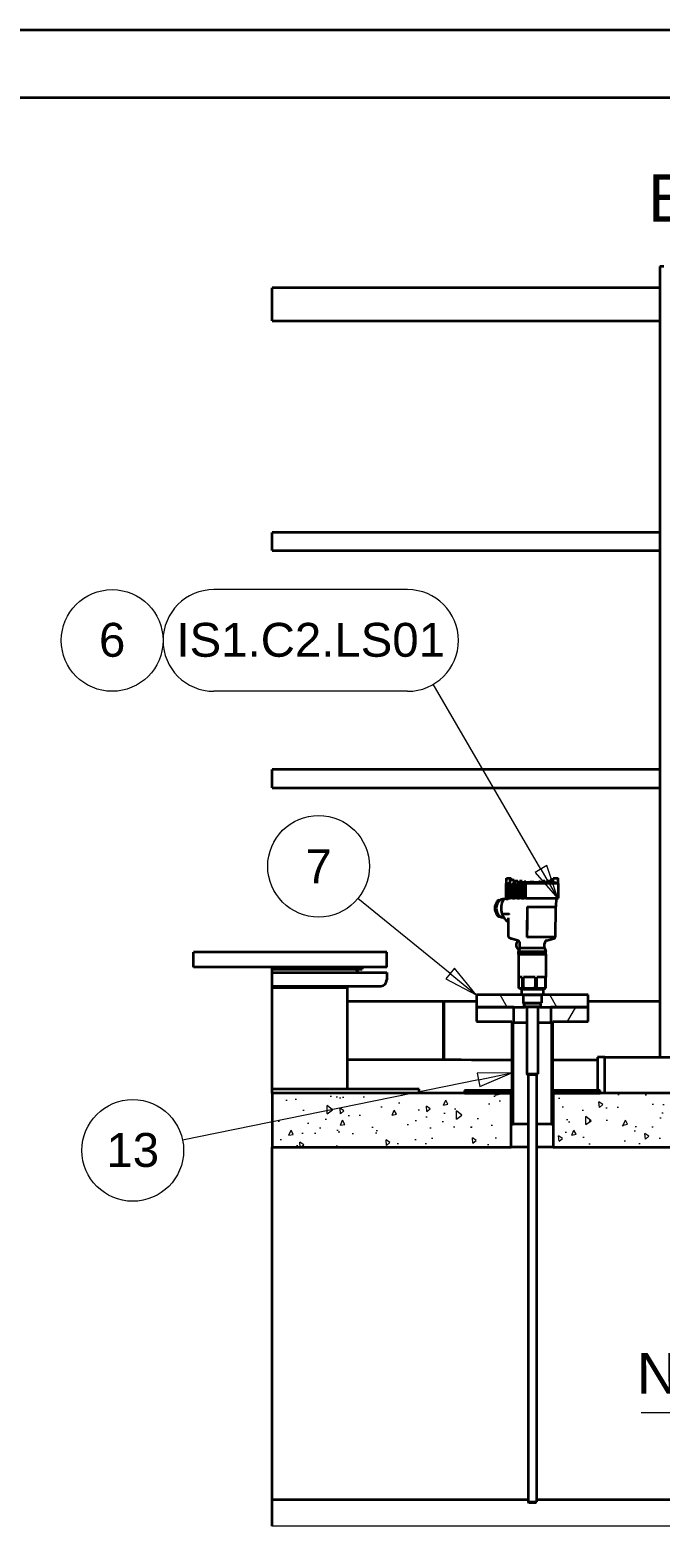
# Model space of a CAD drawing. Header units: millimetres. Extents: x 0 to 42050, y 0 to 29700.
# Drawn here: x 35967 to 38290, y 24180 to 29700 of the extents above; entities that cross this region are included whole.
import ezdxf

# ---------------------------------------------------------------- set-up
doc = ezdxf.new("R2010")
doc.units = ezdxf.units.MM
doc.header["$LTSCALE"] = 50
doc.layers.get('0').update_dxf_attribs({"lineweight": 18})
for name, color, linetype, lineweight in [('Border', 7, 'Continuous', 35), ('Hatch', 7, 'Continuous', 18), ('Symbol', 7, 'Continuous', 18), ('Visible', 7, 'Continuous', 35), ('Visible Narrow', 7, 'Continuous', 18)]:
    doc.layers.add(name, color=color, linetype=linetype, lineweight=lineweight)
doc.styles.add('Label Text', font='arial.ttf')
doc.styles.add('Note Text', font='arial.ttf')
doc.styles.add('Title', font='arial.ttf')
doc.dimstyles.new('Default - Method 2a$7', dxfattribs={"dimscale": 50, "dimtxt": 3, "dimasz": 2.5, "dimexe": 3, "dimexo": 0.5, "dimgap": 0.7, "dimtad": 0, "dimtoh": 1, "dimdec": 1, "dimrnd": 1e-08, "dimtxsty": 'Title', "dimcen": 0.09, "dimdle": 10, "dimclrd": 256, "dimclre": 256, "dimclrt": 7, "dimazin": 2, "dimtfac": 0.833333, "dimtdec": 1, "dimtmove": 0, "dimatfit": 3, "dimfxl": 1, "dimtolj": 1, "dimlwd": -1, "dimlwe": -1, "dimarcsym": 0})
pattern_1 = [(95, (0, 0), (148.45785, 124.57093), [20.1873, -222.0602]), (40, (0, 0), (-169.5711, 116.7547), [16.1498, -177.6481]), (145.45144, (12.37, 10.38), (-21.11326, 241.3256), [17.15655, -188.7221]), (91.1842, (-38.07, 38.07), (234.6283, 171.6226), [30.281, -333.0903]), (141.63564, (-18.5, 52.37), (-7.5097, 363.2936), [25.7348, -283.0833]), (36.18416, (-38.07, 38.07), (-7.5097, 363.2936), [24.2247, -266.4722]), (66, (-9.52, 47.58), (190.23735, 36.9784), [20.1873, -222.0602]), (11, (-9.52, 47.58), (-91.7064, 184.3257), [16.1498, -177.6481]), (116.45144, (6.34, 50.66), (98.5309, 221.30406), [17.15655, -188.7221]), (82.5, (0, 0), (-61.04452, 65.67324), [0, -175.49482, 0, -180.33977, 0, -178.32105]), (52.5, (0, 0), (-24.99804, 125.13681), [0, -102.82059, 0, -171.45737, 0, -67.96387]), (12.5, (-42.44, -42.44), (105.89395, 97.30832), [0, -67.29096, 0, -209.9478, 0, -278.58458]), (2.5, (-61.48, -61.48), (91.94367, 130.04915), [0, -87.47825, 0, -139.42687, 0, -197.83542])]
pattern_2 = [(59.99998, (0, 0), (-137.4815, 79.37505), [])]
pattern_3 = [(120.00018, (0, 0), (-137.4813, -79.3754), [])]

# ---------------------------------------------------------------- blocks, each defined once
blk = doc.blocks.new('Borders Bigadan Border')
at = {"layer": 'Border'}
for p, q in [((0, 594), (841, 594)), ((836, 589), (20, 589))]:
    blk.add_line(p, q, dxfattribs=at)
blk = doc.blocks.new('Balloon9')
at = {"layer": 'Symbol'}
for p, q in [((754.88, 517.04), (752.33, 517.03)), ((752.33, 517.03), (752.53, 516.05)), ((752.43, 516.54), (754.88, 517.04)), ((752.53, 516.05), (754.88, 517.04)), ((752.43, 516.54), (730.59, 512.07))]:
    blk.add_line(p, q, dxfattribs=at)
at = {"layer": 'Symbol', "flags": 128}
blk.add_lwpolyline([(752.53, 516.05), (754.88, 517.04), (752.33, 517.03), (752.53, 516.05)], dxfattribs=at)
at = {"layer": 'Symbol'}
blk.add_circle((726.93, 511.32), 3.75, dxfattribs=at)
blk.add_solid([(752.53, 516.05), (754.88, 517.04), (752.33, 517.03), (752.53, 516.05)], dxfattribs=at)
at = {"layer": 'Symbol', "insert": (726.93, 511.34), "char_height": 2.5, "attachment_point": 5, "style": 'Note Text'}
blk.add_mtext('13', dxfattribs=at)
blk = doc.blocks.new('Balloon10')
at = {"layer": 'Symbol'}
for p, q in [((750.32, 524.38), (743.53, 529.92)), ((750.64, 524.77), (750.01, 523.99)), ((752.26, 522.8), (750.64, 524.77)), ((750.01, 523.99), (752.26, 522.8)), ((750.32, 524.38), (752.26, 522.8))]:
    blk.add_line(p, q, dxfattribs=at)
at = {"layer": 'Symbol', "flags": 128}
blk.add_lwpolyline([(750.01, 523.99), (752.26, 522.8), (750.64, 524.77), (750.01, 523.99)], dxfattribs=at)
at = {"layer": 'Symbol'}
blk.add_circle((740.63, 532.29), 3.75, dxfattribs=at)
blk.add_solid([(750.01, 523.99), (752.26, 522.8), (750.64, 524.77), (750.01, 523.99)], dxfattribs=at)
at = {"layer": 'Symbol', "insert": (740.63, 532.29), "char_height": 2.5, "attachment_point": 5, "style": 'Note Text'}
blk.add_mtext('7', dxfattribs=at)
blk = doc.blocks.new('Balloon37')
at = {"layer": 'Symbol'}
for p, q in [((747.19, 552.7), (732.91, 552.7)), ((757.02, 532.08), (749.08, 545.72)), ((747.19, 545.2), (732.91, 545.2)), ((757.46, 532.34), (756.59, 531.83)), ((758.28, 529.92), (757.46, 532.34)), ((756.59, 531.83), (758.28, 529.92)), ((757.02, 532.08), (758.28, 529.92))]:
    blk.add_line(p, q, dxfattribs=at)
at = {"layer": 'Symbol', "flags": 128}
blk.add_lwpolyline([(756.59, 531.83), (758.28, 529.92), (757.46, 532.34), (756.59, 531.83)], dxfattribs=at)
at = {"layer": 'Symbol'}
blk.add_circle((725.41, 548.95), 3.75, dxfattribs=at)
for centre, start, end in [((732.91, 548.95), 90, 270), ((747.19, 548.95), 270, 90)]:
    blk.add_arc(centre, 3.75, start, end, dxfattribs=at)
blk.add_solid([(756.59, 531.83), (758.28, 529.92), (757.46, 532.34), (756.59, 531.83)], dxfattribs=at)
at = {"layer": 'Symbol', "char_height": 2.5, "attachment_point": 5, "style": 'Note Text'}
for s, insert in [('6', (725.41, 548.98)), ('IS1.C2.LS01', (740.05, 548.98))]:
    blk.add_mtext(s, dxfattribs=dict(at, insert=insert))

msp = doc.modelspace()

# ---------------------------------------------------------------- hatches: boundary and pattern name
at = {"layer": 'Hatch'}
h = msp.add_hatch(dxfattribs=at)
h.set_pattern_fill('ANSI31', color=256, scale=1270, angle=75.00018, style=0)
h.set_pattern_definition(pattern_3)
h.paths.add_polyline_path([(37789.17, 26107.6), (37788.07, 26107.6), (37785.57, 26110.1), (37785.57, 26140.1), (37613.07, 26140.1), (37613.07, 26095.1), (37751.45, 26095.1), (37789.17, 26095.1)])
h = msp.add_hatch(dxfattribs=at)
h.set_pattern_fill('ANSI31', color=256, scale=1270, angle=75.00018, style=0)
h.set_pattern_definition(pattern_3)
h.paths.add_polyline_path([(37850.57, 26107.6), (37849.47, 26107.6), (37849.47, 26095.1), (37887.2, 26095.1), (38025.57, 26095.1), (38025.57, 26140.1), (37853.07, 26140.1), (37853.07, 26110.1)])
h = msp.add_hatch(dxfattribs=at)
h.set_pattern_fill('ANSI31', color=256, scale=1270, angle=14.99998, style=0)
h.set_pattern_definition(pattern_2)
h.paths.add_polyline_path([(37743.95, 25662.6), (37748.95, 25662.6), (37748.95, 26037.6), (37751.45, 26037.6), (37751.45, 26095.1), (37613.07, 26095.1), (37613.07, 26041.35), (37743.95, 26041.35)])
h = msp.add_hatch(dxfattribs=at)
h.set_pattern_fill('ANSI31', color=256, scale=1270, angle=14.99998, style=0)
h.set_pattern_definition(pattern_2)
h.paths.add_polyline_path([(37889.7, 25662.6), (37894.7, 25662.6), (37894.7, 26041.35), (38025.57, 26041.35), (38025.57, 26095.1), (37887.2, 26095.1), (37887.2, 26037.6), (37889.7, 26037.6)])
h = msp.add_hatch(dxfattribs=at)
h.set_pattern_fill('ANSI31', color=256, scale=1270, angle=14.99998, style=0)
h.set_pattern_definition(pattern_2)
h.paths.add_polyline_path([(37743.07, 25777.6), (37743.07, 25787.6), (37569.32, 25787.6), (37569.32, 25777.6), (37660.4, 25777.6), (37741.82, 25777.6)])
h = msp.add_hatch(dxfattribs=at)
h.set_pattern_fill('ANSI31', color=256, scale=1270, angle=14.99998, style=0)
h.set_pattern_definition(pattern_2)
h.paths.add_polyline_path([(37895.57, 25787.6), (37895.57, 25777.6), (37896.82, 25777.6), (37960.74, 25777.6), (38069.32, 25777.6), (38069.32, 25787.6)])
h = msp.add_hatch(dxfattribs=at)
h.set_pattern_fill('AR-CONC', color=256, scale=26.916384, angle=45, style=0)
h.set_pattern_definition(pattern_1)
h.paths.add_polyline_path([(36860.2, 25777.6), (36860.2, 25577.6), (37741.82, 25577.6), (37741.82, 25777.6), (37569.32, 25777.6)])
h = msp.add_hatch(dxfattribs=at)
h.set_pattern_fill('AR-CONC', color=256, scale=26.916384, angle=45, style=0)
h.set_pattern_definition(pattern_1)
h.paths.add_polyline_path([(40094.32, 25577.6), (40094.32, 25777.6), (39844.32, 25777.6), (38069.32, 25777.6), (37896.82, 25777.6), (37896.82, 25577.6)])

# ---------------------------------------------------------------- linework, layer by layer
at = {"layer": 'Visible', "color": 9, "true_color": 0xc0c0c0}
for p, q in [((38289.63, 28827.6), (38289.63, 25910.1)), ((38304.16, 28827.6), (38289.63, 28827.6)), ((36860.2, 28627.22), (36860.2, 28747.97)), ((38289.63, 28747.97), (36860.2, 28747.97)), ((36860.2, 28627.22), (38289.63, 28627.22)), ((36860.2, 27778.97), (36860.2, 27846.22)), ((38289.63, 27846.22), (36860.2, 27846.22)), ((36860.2, 27778.97), (38289.63, 27778.97)), ((36860.2, 26903.97), (36860.2, 26971.22)), ((38289.63, 26971.22), (36860.2, 26971.22)), ((36860.2, 26903.97), (38289.63, 26903.97)), ((37491.9, 26115.1), (37137.13, 26115.1)), ((37491.9, 26115.1), (37494.13, 26115.1)), ((37491.9, 25901.06), (37491.9, 26115.1)), ((37613.07, 26115.1), (37494.13, 26115.1)), ((37494.13, 25901.05), (37494.13, 26115.1)), ((38289.63, 26115.1), (38025.57, 26115.1)), ((36860.2, 25777.6), (36860.2, 25577.6)), ((37741.82, 25777.6), (36860.2, 25777.6)), ((37741.82, 25577.6), (37741.82, 25777.6)), ((40094.32, 25777.6), (37896.82, 25777.6)), ((37896.82, 25777.6), (37896.82, 25577.6)), ((36860.2, 24277.6), (36860.2, 25577.6)), ((36860.2, 25577.6), (37741.82, 25577.6)), ((37804.32, 25577.6), (37741.82, 25577.6)), ((37896.82, 25577.6), (37834.32, 25577.6)), ((37896.82, 25577.6), (40094.32, 25577.6)), ((37804.32, 24277.6), (36860.2, 24277.6)), ((36860.2, 24180.17), (36860.2, 24277.6)), ((41484.58, 24277.6), (37834.32, 24277.6))]:
    msp.add_line(p, q, dxfattribs=at)
at = {"layer": 'Visible'}
for p, q in [((37724.37, 26551.11), (37723.11, 26551.11)), ((37723.11, 26496.2), (37723.11, 26551.11)), ((37724.37, 26570.83), (37740.77, 26570.83)), ((37724.37, 26496.2), (37724.37, 26570.83)), ((37730.44, 26496.2), (37730.44, 26551.11)), ((37738.02, 26551.11), (37730.44, 26551.11)), ((37738.02, 26564.08), (37743.06, 26564.08)), ((37738.02, 26496.2), (37738.02, 26564.08)), ((37740.77, 26570.83), (37741.67, 26570.83)), ((37741.67, 26564.08), (37741.67, 26570.83)), ((37743.06, 26564.08), (37753.12, 26564.08)), ((37746.14, 26496.2), (37746.14, 26551.11)), ((37755.47, 26551.11), (37746.14, 26551.11)), ((37753.12, 26552.9), (37753.12, 26564.08)), ((37753.12, 26554.79), (37755.47, 26554.79)), ((37755.47, 26560.33), (37763.31, 26560.33)), ((37755.47, 26496.2), (37755.47, 26560.33)), ((37763.31, 26560.33), (37766.6, 26560.33)), ((37763.5, 26496.2), (37763.5, 26551.11)), ((37772.72, 26551.11), (37763.5, 26551.11)), ((37766.6, 26552.15), (37766.6, 26560.33)), ((37766.6, 26554.79), (37772.72, 26554.79)), ((37781.8, 26559.05), (37772.72, 26559.05)), ((37772.72, 26496.2), (37772.72, 26559.05)), ((37780.12, 26496.2), (37780.12, 26551.11)), ((37788.92, 26551.11), (37780.12, 26551.11)), ((37781.8, 26551.86), (37781.8, 26559.05)), ((37781.8, 26554.79), (37788.92, 26554.79)), ((37795.45, 26556.55), (37788.92, 26556.55)), ((37788.92, 26496.2), (37788.92, 26556.55)), ((37795.06, 26496.2), (37795.06, 26551.11)), ((37915.47, 26551.11), (37795.06, 26551.11)), ((37795.45, 26551.42), (37795.45, 26556.55)), ((37795.45, 26554.79), (37894.29, 26554.79)), ((37849.66, 26556.55), (37843.12, 26556.55)), ((37843.12, 26555.02), (37843.12, 26556.55)), ((37849.66, 26554.9), (37849.66, 26556.55)), ((37865.85, 26559.05), (37856.78, 26559.05)), ((37856.78, 26554.79), (37856.78, 26559.05)), ((37865.85, 26554.79), (37865.85, 26559.05)), ((37871.97, 26560.33), (37879.81, 26560.33)), ((37871.97, 26554.79), (37871.97, 26560.33)), ((37879.81, 26560.33), (37883.11, 26560.33)), ((37883.11, 26554.79), (37883.11, 26560.33)), ((37885.45, 26564.08), (37890.49, 26564.08)), ((37885.45, 26554.79), (37885.45, 26564.08)), ((37890.49, 26564.08), (37896.91, 26564.08)), ((37896.91, 26570.83), (37913.31, 26570.83)), ((37896.91, 26554.38), (37896.91, 26570.83)), ((37913.31, 26570.83), (37914.21, 26570.83)), ((37914.21, 26551.35), (37914.21, 26570.83)), ((37915.47, 26496.2), (37915.47, 26551.11)), ((37723.11, 26496.2), (37724.37, 26496.2)), ((37730.44, 26496.2), (37724.37, 26496.2)), ((37730.44, 26496.2), (37738.02, 26496.2)), ((37730.58, 26492.61), (37730.55, 26496.2)), ((37739.55, 26496.2), (37738.02, 26496.2)), ((37740.23, 26496.2), (37739.55, 26496.2)), ((37743.06, 26496.2), (37740.23, 26496.2)), ((37746.14, 26496.2), (37743.06, 26496.2)), ((37746.14, 26496.2), (37755.47, 26496.2)), ((37757.53, 26496.2), (37755.47, 26496.2)), ((37758.11, 26496.2), (37757.53, 26496.2)), ((37763.31, 26496.2), (37758.11, 26496.2)), ((37763.31, 26496.2), (37763.5, 26496.2)), ((37763.5, 26496.2), (37772.72, 26496.2)), ((37775.01, 26496.2), (37772.72, 26496.2)), ((37775.47, 26496.2), (37775.01, 26496.2)), ((37780.12, 26496.2), (37775.47, 26496.2)), ((37780.12, 26496.2), (37788.92, 26496.2)), ((37791.08, 26496.2), (37788.92, 26496.2)), ((37791.43, 26496.2), (37791.08, 26496.2)), ((37795.06, 26496.2), (37791.43, 26496.2)), ((37795.06, 26496.2), (37915.47, 26496.2)), ((37907.75, 26464.71), (37908.02, 26496.2)), ((37681.36, 26465.78), (37686.97, 26465.78)), ((37681.36, 26453.11), (37686.97, 26453.11)), ((37688.37, 26483.11), (37693.34, 26483.11)), ((37696.06, 26489.45), (37699.37, 26489.45)), ((37716.96, 26493.2), (37710.21, 26493.2)), ((37722.2, 26494.59), (37730.57, 26494.7)), ((37800.15, 26464.71), (37907.75, 26464.71)), ((37905.52, 26353.1), (37906.5, 26464.71)), ((37688.37, 26435.78), (37693.34, 26435.78)), ((37696.06, 26429.45), (37699.37, 26429.45)), ((37733.22, 26437.5), (37707.97, 26437.7)), ((37714.17, 26425.7), (37710.21, 26425.7)), ((37765.32, 26340.71), (37744.5, 26346.29)), ((37766.25, 26339.6), (37766.25, 26340.42)), ((37768.01, 26339.6), (37766.25, 26339.6)), ((37773.66, 26313.16), (37773.66, 26329.84)), ((37905.52, 26353.1), (37799.71, 26353.1)), ((37864.91, 26313.16), (37864.91, 26329.84)), ((37873.25, 26340.71), (37898.48, 26347.47)), ((37283, 26297.6), (36570.5, 26297.6)), ((36570.5, 26242.6), (36570.5, 26297.6)), ((37283, 26242.6), (37283, 26297.6)), ((37773.66, 26313.16), (37768.97, 26300.28)), ((37768.97, 26300.28), (37869.6, 26300.28)), ((37768.97, 26289.95), (37768.97, 26300.28)), ((37768.97, 26289.95), (37855.18, 26289.95)), ((37769.06, 26289.95), (37769.06, 26204.95)), ((37770.2, 26303.63), (37770.2, 26307.23)), ((37771.5, 26307.23), (37770.2, 26307.23)), ((37773.66, 26313.16), (37864.91, 26313.16)), ((37855.18, 26289.95), (37869.6, 26289.95)), ((37864.91, 26313.16), (37869.6, 26300.28)), ((37869.59, 26289.95), (37869.59, 26204.95)), ((37869.6, 26289.95), (37869.6, 26300.28)), ((37283, 26242.6), (36570.5, 26242.6)), ((36860.2, 26235.1), (36860.2, 26242.6)), ((36860.2, 26235.1), (37191.75, 26235.1)), ((36860.2, 26222.6), (36860.2, 26235.1)), ((36860.2, 26195.1), (36860.2, 26222.6)), ((36860.2, 26222.6), (37283, 26222.6)), ((37191.75, 26242.6), (37191.75, 26235.1)), ((37283, 26222.6), (37283, 26195.1)), ((36860.2, 26172.6), (36860.2, 26195.1)), ((36860.2, 26167.6), (36860.2, 26172.6)), ((36860.2, 26172.6), (37260.5, 26172.6)), ((36860.2, 25792.6), (36860.2, 26167.6)), ((37137.13, 26167.6), (36860.2, 26167.6)), ((36860.2, 26167.6), (37137.13, 26167.6)), ((37137.13, 26172.6), (37137.13, 26167.6)), ((37137.13, 26167.6), (37137.13, 25792.6)), ((37781.84, 26204.95), (37769.06, 26204.95)), ((37769.94, 26164.95), (37769.94, 26204.95)), ((37781.84, 26204.95), (37781.84, 26164.95)), ((37781.84, 26164.95), (37786.42, 26164.95)), ((37786.42, 26164.95), (37786.42, 26204.95)), ((37829.69, 26204.95), (37786.42, 26204.95)), ((37829.69, 26204.95), (37829.69, 26164.95)), ((37829.69, 26164.95), (37835.73, 26164.95)), ((37867.12, 26204.95), (37835.73, 26204.95)), ((37835.73, 26164.95), (37835.73, 26204.95)), ((37867.12, 26204.95), (37867.12, 26164.95)), ((37867.12, 26164.95), (37868.68, 26164.95)), ((37868.68, 26164.95), (37868.68, 26204.95)), ((37869.59, 26204.95), (37868.68, 26204.95)), ((37785.57, 26140.1), (37613.07, 26140.1)), ((37613.07, 26140.1), (37613.07, 26095.1)), ((37779.32, 26161.52), (37772.55, 26163.78)), ((37779.32, 26161.52), (37859.32, 26161.52)), ((37779.32, 26161.52), (37779.32, 26141.52)), ((37779.32, 26141.52), (37859.32, 26141.52)), ((37785.57, 26140.1), (37779.32, 26141.52)), ((37785.57, 26140.1), (37853.07, 26140.1)), ((37785.57, 26140.1), (37785.57, 26110.1)), ((37785.57, 26110.1), (37853.07, 26110.1)), ((37788.07, 26107.6), (37785.57, 26110.1)), ((37850.57, 26107.6), (37853.07, 26110.1)), ((37853.07, 26140.1), (37859.32, 26141.52)), ((37853.07, 26140.1), (37853.07, 26110.1)), ((38025.57, 26140.1), (37853.07, 26140.1)), ((37859.32, 26161.52), (37866.05, 26163.76)), ((37859.32, 26161.52), (37859.32, 26141.52)), ((38025.57, 26095.1), (38025.57, 26140.1)), ((37751.45, 26095.1), (37613.07, 26095.1)), ((37613.07, 26095.1), (37613.07, 26041.35)), ((37613.07, 26095.1), (37789.17, 26095.1)), ((37751.45, 26037.6), (37751.45, 26095.1)), ((37850.57, 26107.6), (37788.07, 26107.6)), ((37789.17, 26095.1), (37789.17, 26107.6)), ((37789.17, 26095.1), (37791.82, 26095.1)), ((37789.32, 26107.6), (37789.32, 26097.6)), ((37789.32, 26097.6), (37849.32, 26097.6)), ((37791.82, 26095.1), (37789.32, 26097.6)), ((37846.82, 26095.1), (37791.82, 26095.1)), ((37799.32, 26095.1), (37799.32, 25848.22)), ((37839.32, 26095.1), (37839.32, 25848.22)), ((37846.82, 26095.1), (37849.32, 26097.6)), ((37846.82, 26095.1), (37849.47, 26095.1)), ((37849.32, 26107.6), (37849.32, 26097.6)), ((37849.47, 26107.6), (37849.47, 26095.1)), ((37849.47, 26095.1), (38025.57, 26095.1)), ((37887.2, 26095.1), (37887.2, 26037.6)), ((38025.57, 26095.1), (37887.2, 26095.1)), ((38025.57, 26041.35), (38025.57, 26095.1)), ((37613.07, 26041.35), (37743.95, 26041.35)), ((37743.95, 26041.35), (37743.95, 25662.6)), ((37748.95, 25662.6), (37748.95, 26037.6)), ((37748.95, 26037.6), (37751.45, 26037.6)), ((37751.45, 26037.6), (37799.32, 26037.6)), ((37839.32, 26037.6), (37887.2, 26037.6)), ((37887.2, 26037.6), (37889.7, 26037.6)), ((37889.7, 26037.6), (37889.7, 25662.6)), ((37894.7, 25662.6), (37894.7, 26041.35)), ((37894.7, 26041.35), (38025.57, 26041.35)), ((38060.23, 25910.1), (38060.23, 25787.6)), ((38086.38, 25910.1), (38060.23, 25910.1)), ((38086.38, 25910.1), (40108.95, 25910.1)), ((38086.38, 25777.6), (38086.38, 25910.1)), ((37799.32, 25848.22), (37839.32, 25848.22)), ((37802.45, 25845.1), (37799.32, 25848.22)), ((37836.2, 25845.1), (37802.45, 25845.1)), ((37804.32, 25845.1), (37804.32, 24269.02)), ((37834.32, 25845.1), (37834.32, 24269.02)), ((37836.2, 25845.1), (37839.32, 25848.22)), ((36860.2, 25777.6), (36860.2, 25792.6)), ((37401.75, 25792.6), (36860.2, 25792.6)), ((37401.75, 25777.6), (37401.75, 25792.6)), ((37743.07, 25787.6), (37569.32, 25787.6)), ((37569.32, 25787.6), (37569.32, 25777.6)), ((37743.07, 25777.6), (37743.07, 25787.6)), ((37743.07, 25787.6), (37743.95, 25787.6)), ((37894.7, 25787.6), (37895.57, 25787.6)), ((37895.57, 25787.6), (37895.57, 25777.6)), ((38069.32, 25787.6), (37895.57, 25787.6)), ((38069.32, 25777.6), (38069.32, 25787.6)), ((37569.32, 25777.6), (37743.07, 25777.6)), ((37743.95, 25777.6), (37743.07, 25777.6)), ((37895.57, 25777.6), (37894.7, 25777.6)), ((37895.57, 25777.6), (38069.32, 25777.6)), ((37743.95, 25662.6), (37748.95, 25662.6)), ((37804.32, 25662.6), (37748.95, 25662.6)), ((37889.7, 25662.6), (37834.32, 25662.6)), ((37889.7, 25662.6), (37894.7, 25662.6)), ((37804.32, 24269.02), (37834.32, 24269.02)), ((37806.82, 24266.52), (37804.32, 24269.02)), ((37831.82, 24266.52), (37806.82, 24266.52)), ((37831.82, 24266.52), (37834.32, 24269.02))]:
    msp.add_line(p, q, dxfattribs=at)
for centre, radius, start, end in [((37819.29, 26060.44), 500, 100.94349, 101.09054), ((37819.29, 25055.21), 1500, 91.16009, 91.35279), ((37819.29, 25055.21), 1500, 88.64721, 90.9105), ((37819.29, 26060.44), 500, 78.90946, 81.37307), ((37762.41, 26329.84), 11.25, 0, 75), ((37876.16, 26329.84), 11.25, 105, 180), ((37895.57, 26358.34), 11.25, 285, 332.23396), ((37159.25, 26215.1), 20, 22.02431, 90), ((37260.5, 26195.1), 22.5, 270, 0)]:
    msp.add_arc(centre, radius, start, end, dxfattribs=at)
for centre, major_axis, ratio, start_param, end_param in [((37703.07, 26459.45), (0, 31.63), 0.7008346, 1.369159, 1.7724337), ((37710.21, 26459.45), (0, 33.75), 0.7008346, 0, 3.1415927), ((37703.07, 26459.45), (0, 31.63), 0.7008346, 0.3219614, 0.7252361), ((37703.07, 26459.45), (0, -31.63), 0.7008346, 5.5579492, 5.9612239), ((37772.39, 26324.45), (0, -17.5), 0.7008346, 3.6651914, 6.103651), ((37801.91, 26358.34), (0.1, 11.25), 0.2162577, 1.5814866, 2.0573643), ((23037.45, 25925.66), (19570.54, -30.46), 0.0001599, 5.516846, 5.5626626), ((23037.45, 25925.66), (19570.54, -30.46), 0.0001599, 5.5744166, 5.5875114)]:
    msp.add_ellipse(centre, major_axis=major_axis, ratio=ratio, start_param=start_param, end_param=end_param, dxfattribs=at)
for points, knots in [([(37738.02, 26552.43), (37737.95, 26552.41), (37737.88, 26552.4), (37737.81, 26552.38), (37737.59, 26552.33), (37737.37, 26552.29), (37737.14, 26552.24), (37737.02, 26552.22), (37736.9, 26552.19), (37736.78, 26552.17), (37736.66, 26552.15), (37736.54, 26552.12), (37736.42, 26552.1), (37736.36, 26552.09), (37736.3, 26552.07), (37736.24, 26552.06), (37736.18, 26552.05), (37736.12, 26552.04), (37736.05, 26552.03), (37735.93, 26552), (37735.8, 26551.98), (37735.68, 26551.96), (37735.55, 26551.93), (37735.43, 26551.91), (37735.3, 26551.89), (37735.17, 26551.86), (37735.04, 26551.84), (37734.91, 26551.82), (37734.79, 26551.79), (37734.66, 26551.77), (37734.53, 26551.75), (37734.4, 26551.73), (37734.27, 26551.7), (37734.14, 26551.68), (37733.88, 26551.64), (37733.63, 26551.6), (37733.37, 26551.55), (37733.11, 26551.51), (37732.86, 26551.47), (37732.61, 26551.43), (37732.36, 26551.39), (37732.11, 26551.35), (37731.86, 26551.31), (37731.74, 26551.29), (37731.62, 26551.28), (37731.5, 26551.26), (37731.38, 26551.24), (37731.26, 26551.22), (37731.14, 26551.21), (37731.02, 26551.19), (37730.9, 26551.17), (37730.79, 26551.16), (37730.67, 26551.14), (37730.56, 26551.12), (37730.44, 26551.11)], [1.7824545, 1.7824545, 1.7824545, 1.7824545, 1.8846558, 1.8846558, 1.8846558, 2.1984107, 2.1984107, 2.1984107, 2.3553056, 2.3553056, 2.3553056, 2.5121774, 2.5121774, 2.5121774, 2.5906365, 2.5906365, 2.5906365, 2.6690978, 2.6690978, 2.6690978, 2.8259686, 2.8259686, 2.8259686, 2.9829869, 2.9829869, 2.9829869, 3.1400704, 3.1400704, 3.1400704, 3.2969904, 3.2969904, 3.2969904, 3.4538761, 3.4538761, 3.4538761, 3.7677243, 3.7677243, 3.7677243, 4.081562, 4.081562, 4.081562, 4.3954984, 4.3954984, 4.3954984, 4.5524058, 4.5524058, 4.5524058, 4.7093896, 4.7093896, 4.7093896, 4.8663068, 4.8663068, 4.8663068, 5.0233439, 5.0233439, 5.0233439, 5.0233439]), ([(37753.12, 26552.9), (37753.12, 26552.89), (37753.12, 26552.89), (37753.12, 26552.88), (37753.12, 26552.87), (37753.12, 26552.85), (37753.11, 26552.84), (37753.1, 26552.83), (37753.1, 26552.82), (37753.09, 26552.81), (37753.08, 26552.79), (37753.07, 26552.78), (37753.05, 26552.77), (37753.04, 26552.76), (37753.03, 26552.74), (37753.01, 26552.73), (37753, 26552.72), (37752.98, 26552.7), (37752.96, 26552.69), (37752.94, 26552.68), (37752.92, 26552.66), (37752.89, 26552.65), (37752.87, 26552.64), (37752.84, 26552.62), (37752.82, 26552.61), (37752.79, 26552.59), (37752.76, 26552.58), (37752.73, 26552.56), (37752.7, 26552.55), (37752.66, 26552.53), (37752.63, 26552.52), (37752.59, 26552.5), (37752.56, 26552.49), (37752.52, 26552.47), (37752.48, 26552.46), (37752.44, 26552.44), (37752.4, 26552.43), (37752.32, 26552.39), (37752.22, 26552.36), (37752.13, 26552.33), (37751.93, 26552.26), (37751.71, 26552.2), (37751.46, 26552.13), (37751.3, 26552.08), (37751.13, 26552.04), (37750.94, 26551.99), (37750.85, 26551.97), (37750.76, 26551.95), (37750.66, 26551.92), (37750.61, 26551.91), (37750.56, 26551.9), (37750.51, 26551.89), (37750.46, 26551.88), (37750.41, 26551.86), (37750.36, 26551.85), (37750.26, 26551.83), (37750.16, 26551.81), (37750.05, 26551.78), (37749.95, 26551.76), (37749.84, 26551.74), (37749.73, 26551.72), (37749.62, 26551.69), (37749.51, 26551.67), (37749.4, 26551.65), (37749.28, 26551.63), (37749.17, 26551.6), (37749.05, 26551.58), (37748.94, 26551.56), (37748.82, 26551.54), (37748.71, 26551.52), (37748.59, 26551.5), (37748.47, 26551.47), (37748.35, 26551.45), (37748.23, 26551.43), (37748.11, 26551.41), (37747.99, 26551.39), (37747.87, 26551.37), (37747.74, 26551.35), (37747.62, 26551.33), (37747.5, 26551.31), (37747.38, 26551.29), (37747.25, 26551.27), (37747.13, 26551.25), (37747.01, 26551.23), (37746.88, 26551.21), (37746.64, 26551.18), (37746.39, 26551.14), (37746.14, 26551.11)], [4.0479194, 4.0479194, 4.0479194, 4.0479194, 4.1062664, 4.1062664, 4.1062664, 4.2386956, 4.2386956, 4.2386956, 4.3532926, 4.3532926, 4.3532926, 4.467941, 4.467941, 4.467941, 4.5825576, 4.5825576, 4.5825576, 4.6971486, 4.6971486, 4.6971486, 4.8118077, 4.8118077, 4.8118077, 4.9264456, 4.9264456, 4.9264456, 5.0410264, 5.0410264, 5.0410264, 5.1556614, 5.1556614, 5.1556614, 5.2702723, 5.2702723, 5.2702723, 5.3848643, 5.3848643, 5.3848643, 5.6140934, 5.6140934, 5.6140934, 6.0724937, 6.0724937, 6.0724937, 6.3726628, 6.3726628, 6.3726628, 6.522733, 6.522733, 6.522733, 6.5977747, 6.5977747, 6.5977747, 6.672831, 6.672831, 6.672831, 6.8229027, 6.8229027, 6.8229027, 6.9730347, 6.9730347, 6.9730347, 7.1231901, 7.1231901, 7.1231901, 7.2733141, 7.2733141, 7.2733141, 7.4234614, 7.4234614, 7.4234614, 7.5736469, 7.5736469, 7.5736469, 7.7240267, 7.7240267, 7.7240267, 7.8743812, 7.8743812, 7.8743812, 8.0245084, 8.0245084, 8.0245084, 8.1745792, 8.1745792, 8.1745792, 8.4747713, 8.4747713, 8.4747713, 8.4747713]), ([(37766.6, 26552.15), (37766.6, 26552.15), (37766.6, 26552.14), (37766.6, 26552.14), (37766.6, 26552.13), (37766.6, 26552.12), (37766.6, 26552.11), (37766.59, 26552.09), (37766.59, 26552.08), (37766.58, 26552.07), (37766.57, 26552.05), (37766.54, 26552.02), (37766.52, 26552), (37766.5, 26551.98), (37766.47, 26551.96), (37766.45, 26551.94), (37766.42, 26551.93), (37766.4, 26551.91), (37766.36, 26551.89), (37766.3, 26551.85), (37766.23, 26551.82), (37766.14, 26551.78), (37766.1, 26551.76), (37766.05, 26551.74), (37766, 26551.72), (37765.95, 26551.7), (37765.9, 26551.68), (37765.85, 26551.66), (37765.79, 26551.64), (37765.74, 26551.62), (37765.68, 26551.61), (37765.65, 26551.6), (37765.61, 26551.59), (37765.58, 26551.58), (37765.55, 26551.57), (37765.52, 26551.56), (37765.49, 26551.55), (37765.35, 26551.51), (37765.21, 26551.47), (37765.06, 26551.43), (37764.91, 26551.39), (37764.75, 26551.36), (37764.58, 26551.32), (37764.41, 26551.28), (37764.24, 26551.25), (37764.06, 26551.21), (37763.97, 26551.19), (37763.88, 26551.17), (37763.78, 26551.16), (37763.69, 26551.14), (37763.6, 26551.12), (37763.5, 26551.11)], [4.5049895, 4.5049895, 4.5049895, 4.5049895, 4.5250866, 4.5250866, 4.5250866, 4.6156449, 4.6156449, 4.6156449, 4.70619, 4.70619, 4.70619, 4.887279, 4.887279, 4.887279, 5.0114597, 5.0114597, 5.0114597, 5.1356897, 5.1356897, 5.1356897, 5.3841047, 5.3841047, 5.3841047, 5.5082772, 5.5082772, 5.5082772, 5.6324481, 5.6324481, 5.6324481, 5.7566129, 5.7566129, 5.7566129, 5.8186836, 5.8186836, 5.8186836, 5.8807664, 5.8807664, 5.8807664, 6.1291519, 6.1291519, 6.1291519, 6.3776927, 6.3776927, 6.3776927, 6.6262959, 6.6262959, 6.6262959, 6.7506448, 6.7506448, 6.7506448, 6.875023, 6.875023, 6.875023, 6.875023]), ([(37780.12, 26551.11), (37780.18, 26551.12), (37780.24, 26551.14), (37780.3, 26551.15), (37780.36, 26551.16), (37780.42, 26551.18), (37780.48, 26551.19), (37780.54, 26551.21), (37780.59, 26551.22), (37780.65, 26551.24), (37780.7, 26551.25), (37780.75, 26551.27), (37780.81, 26551.29), (37780.86, 26551.3), (37780.91, 26551.32), (37780.95, 26551.33), (37781, 26551.35), (37781.05, 26551.36), (37781.09, 26551.38), (37781.18, 26551.41), (37781.26, 26551.44), (37781.33, 26551.47), (37781.36, 26551.49), (37781.4, 26551.5), (37781.43, 26551.52), (37781.46, 26551.53), (37781.49, 26551.55), (37781.52, 26551.56), (37781.58, 26551.6), (37781.62, 26551.63), (37781.66, 26551.66), (37781.7, 26551.69), (37781.73, 26551.72), (37781.76, 26551.75), (37781.77, 26551.76), (37781.78, 26551.78), (37781.78, 26551.79), (37781.79, 26551.81), (37781.79, 26551.82), (37781.8, 26551.83), (37781.8, 26551.84), (37781.8, 26551.85), (37781.8, 26551.86)], [0, 0, 0, 0, 0.0998627, 0.0998627, 0.0998627, 0.1994416, 0.1994416, 0.1994416, 0.2988547, 0.2988547, 0.2988547, 0.3983454, 0.3983454, 0.3983454, 0.4977771, 0.4977771, 0.4977771, 0.5971605, 0.5971605, 0.5971605, 0.795915, 0.795915, 0.795915, 0.8952809, 0.8952809, 0.8952809, 0.9946479, 0.9946479, 0.9946479, 1.1934118, 1.1934118, 1.1934118, 1.392244, 1.392244, 1.392244, 1.4919952, 1.4919952, 1.4919952, 1.5920903, 1.5920903, 1.5920903, 1.6431785, 1.6431785, 1.6431785, 1.6431785]), ([(37795.06, 26551.11), (37795.23, 26551.18), (37795.36, 26551.25), (37795.44, 26551.35), (37795.45, 26551.39), (37795.45, 26551.42)], [-0.788027876, -0.788027876, -0.788027876, -0.788027876, -0.744673798, -0.744673798, -0.725608219, -0.725608219, -0.725608219, -0.725608219]), ([(37688.37, 26483.11), (37688.05, 26482.39), (37687.73, 26481.67), (37687.42, 26480.95), (37687.1, 26480.23), (37686.79, 26479.5), (37686.48, 26478.78), (37686.18, 26478.06), (37685.87, 26477.34), (37685.57, 26476.61), (37685.42, 26476.25), (37685.27, 26475.89), (37685.12, 26475.53), (37684.98, 26475.17), (37684.83, 26474.81), (37684.68, 26474.45), (37684.39, 26473.72), (37684.1, 26473), (37683.82, 26472.28), (37683.53, 26471.56), (37683.25, 26470.83), (37682.98, 26470.11), (37682.7, 26469.39), (37682.43, 26468.67), (37682.16, 26467.95), (37681.89, 26467.22), (37681.62, 26466.5), (37681.36, 26465.78)], [0, 0, 0, 0, 1.0010743, 1.0010743, 1.0010743, 2.0022602, 2.0022602, 2.0022602, 3.0034647, 3.0034647, 3.0034647, 3.5040486, 3.5040486, 3.5040486, 4.0046088, 4.0046088, 4.0046088, 5.0056388, 5.0056388, 5.0056388, 6.0067057, 6.0067057, 6.0067057, 7.0078599, 7.0078599, 7.0078599, 8.0090487, 8.0090487, 8.0090487, 8.0090487]), ([(37681.36, 26453.11), (37681.62, 26452.39), (37681.89, 26451.67), (37682.16, 26450.95), (37682.43, 26450.23), (37682.7, 26449.5), (37682.98, 26448.78), (37683.25, 26448.06), (37683.53, 26447.34), (37683.82, 26446.61), (37683.96, 26446.25), (37684.1, 26445.89), (37684.25, 26445.53), (37684.39, 26445.17), (37684.54, 26444.81), (37684.68, 26444.45), (37684.98, 26443.72), (37685.27, 26443), (37685.57, 26442.28), (37685.87, 26441.56), (37686.18, 26440.83), (37686.48, 26440.11), (37686.79, 26439.39), (37687.1, 26438.67), (37687.42, 26437.95), (37687.73, 26437.22), (37688.05, 26436.5), (37688.37, 26435.78)], [0, 0, 0, 0, 1.0010743, 1.0010743, 1.0010743, 2.0022602, 2.0022602, 2.0022602, 3.0034647, 3.0034647, 3.0034647, 3.5040486, 3.5040486, 3.5040486, 4.0046088, 4.0046088, 4.0046088, 5.0056388, 5.0056388, 5.0056388, 6.0067057, 6.0067057, 6.0067057, 7.0078599, 7.0078599, 7.0078599, 8.0090487, 8.0090487, 8.0090487, 8.0090487]), ([(37722.2, 26494.59), (37721.8, 26494.59), (37721.41, 26494.56), (37721.01, 26494.52), (37720.79, 26494.49), (37720.56, 26494.45), (37720.34, 26494.41), (37720.12, 26494.37), (37719.9, 26494.32), (37719.68, 26494.27), (37719.46, 26494.21), (37719.24, 26494.15), (37719.02, 26494.08), (37718.81, 26494.01), (37718.59, 26493.94), (37718.37, 26493.85), (37718.16, 26493.77), (37717.95, 26493.68), (37717.73, 26493.58), (37717.52, 26493.49), (37717.31, 26493.38), (37717.1, 26493.27), (37716.89, 26493.16), (37716.69, 26493.05), (37716.48, 26492.92), (37716.28, 26492.8), (37716.07, 26492.67), (37715.87, 26492.53), (37715.67, 26492.39), (37715.47, 26492.25), (37715.27, 26492.1), (37715.07, 26491.95), (37714.88, 26491.79), (37714.69, 26491.63), (37714.49, 26491.46), (37714.3, 26491.3), (37714.11, 26491.12), (37713.93, 26490.94), (37713.74, 26490.76), (37713.56, 26490.57), (37713.37, 26490.39), (37713.19, 26490.19), (37713.01, 26489.99), (37712.92, 26489.89), (37712.84, 26489.79), (37712.75, 26489.69), (37712.66, 26489.59), (37712.57, 26489.48), (37712.49, 26489.38), (37712.31, 26489.17), (37712.14, 26488.95), (37711.97, 26488.73), (37711.8, 26488.5), (37711.64, 26488.27), (37711.47, 26488.04), (37711.31, 26487.8), (37711.14, 26487.56), (37710.98, 26487.31), (37710.82, 26487.06), (37710.67, 26486.81), (37710.51, 26486.55), (37710.36, 26486.29), (37710.2, 26486.03), (37710.06, 26485.76), (37709.91, 26485.49), (37709.76, 26485.21), (37709.61, 26484.93), (37709.47, 26484.65), (37709.33, 26484.36), (37709.19, 26484.07), (37709.05, 26483.78), (37708.92, 26483.49), (37708.78, 26483.19), (37708.65, 26482.89), (37708.52, 26482.58), (37708.4, 26482.27), (37708.27, 26481.96), (37708.14, 26481.65), (37708.02, 26481.33), (37707.9, 26481.01), (37707.79, 26480.69), (37707.67, 26480.36), (37707.56, 26480.04), (37707.44, 26479.7), (37707.34, 26479.37), (37707.23, 26479.03), (37707.12, 26478.69), (37707.02, 26478.35), (37706.91, 26478), (37706.81, 26477.65), (37706.72, 26477.3), (37706.62, 26476.94), (37706.52, 26476.59), (37706.43, 26476.22), (37706.34, 26475.86), (37706.25, 26475.5), (37706.17, 26475.13), (37706.08, 26474.76), (37706, 26474.38), (37705.92, 26474.01), (37705.84, 26473.63), (37705.77, 26473.25), (37705.69, 26472.87), (37705.62, 26472.49), (37705.55, 26472.1), (37705.48, 26471.71), (37705.42, 26471.33), (37705.36, 26470.94), (37705.3, 26470.54), (37705.24, 26470.15), (37705.18, 26469.76), (37705.13, 26469.36), (37705.07, 26468.97), (37705.02, 26468.57), (37704.98, 26468.17), (37704.93, 26467.77), (37704.89, 26467.37), (37704.85, 26466.97), (37704.81, 26466.56), (37704.77, 26466.16), (37704.74, 26465.75), (37704.7, 26465.34), (37704.67, 26464.93), (37704.65, 26464.52), (37704.62, 26464.1), (37704.59, 26463.69), (37704.57, 26463.28), (37704.55, 26462.86), (37704.54, 26462.45), (37704.52, 26462.03), (37704.51, 26461.61), (37704.5, 26461.2), (37704.49, 26460.78), (37704.48, 26460.36), (37704.48, 26459.95), (37704.48, 26459.53), (37704.48, 26459.11), (37704.48, 26458.7), (37704.49, 26458.28), (37704.49, 26457.86), (37704.5, 26457.45), (37704.52, 26457.03), (37704.53, 26456.62), (37704.55, 26456.21), (37704.57, 26455.79), (37704.57, 26455.59), (37704.59, 26455.38), (37704.6, 26455.18), (37704.61, 26454.97), (37704.62, 26454.77), (37704.63, 26454.56), (37704.66, 26454.15), (37704.69, 26453.75), (37704.72, 26453.34), (37704.75, 26452.93), (37704.79, 26452.52), (37704.83, 26452.12), (37704.87, 26451.71), (37704.91, 26451.31), (37704.96, 26450.9), (37705, 26450.5), (37705.05, 26450.1), (37705.1, 26449.7), (37705.16, 26449.3), (37705.21, 26448.9), (37705.27, 26448.51), (37705.33, 26448.12), (37705.39, 26447.72), (37705.46, 26447.33), (37705.52, 26446.95), (37705.59, 26446.56), (37705.66, 26446.18), (37705.74, 26445.79), (37705.81, 26445.41), (37705.89, 26445.04), (37705.97, 26444.66), (37706.05, 26444.29), (37706.13, 26443.92), (37706.22, 26443.55), (37706.3, 26443.19), (37706.39, 26442.83), (37706.44, 26442.65), (37706.48, 26442.47), (37706.53, 26442.29), (37706.58, 26442.11), (37706.62, 26441.94), (37706.67, 26441.76), (37706.77, 26441.41), (37706.87, 26441.06), (37706.97, 26440.71), (37707.07, 26440.36), (37707.18, 26440.02), (37707.28, 26439.68), (37707.39, 26439.34), (37707.51, 26439.01), (37707.62, 26438.68), (37707.73, 26438.35), (37707.85, 26438.02), (37707.97, 26437.7)], [0.122806, 0.122806, 0.122806, 0.122806, 0.9921281, 0.9921281, 0.9921281, 1.4883499, 1.4883499, 1.4883499, 1.9845113, 1.9845113, 1.9845113, 2.481689, 2.481689, 2.481689, 2.9801631, 2.9801631, 2.9801631, 3.4796873, 3.4796873, 3.4796873, 3.9799927, 3.9799927, 3.9799927, 4.4807934, 4.4807934, 4.4807934, 4.9817923, 4.9817923, 4.9817923, 5.482687, 5.482687, 5.482687, 5.9831749, 5.9831749, 5.9831749, 6.4829584, 6.4829584, 6.4829584, 6.9817506, 6.9817506, 6.9817506, 7.4792811, 7.4792811, 7.4792811, 7.7274948, 7.7274948, 7.7274948, 7.975713, 7.975713, 7.975713, 8.4732682, 8.4732682, 8.4732682, 8.9720891, 8.9720891, 8.9720891, 9.4718876, 9.4718876, 9.4718876, 9.9723621, 9.9723621, 9.9723621, 10.4732037, 10.4732037, 10.4732037, 10.9741017, 10.9741017, 10.9741017, 11.4747494, 11.4747494, 11.4747494, 11.9748495, 11.9748495, 11.9748495, 12.4741199, 12.4741199, 12.4741199, 12.9723001, 12.9723001, 12.9723001, 13.4691573, 13.4691573, 13.4691573, 13.9659376, 13.9659376, 13.9659376, 14.4642161, 14.4642161, 14.4642161, 14.9636726, 14.9636726, 14.9636726, 15.4639646, 15.4639646, 15.4639646, 15.9647413, 15.9647413, 15.9647413, 16.4656514, 16.4656514, 16.4656514, 16.9663498, 16.9663498, 16.9663498, 17.4665051, 17.4665051, 17.4665051, 17.9658069, 17.9658069, 17.9658069, 18.4639742, 18.4639742, 18.4639742, 18.9607635, 18.9607635, 18.9607635, 19.4576412, 19.4576412, 19.4576412, 19.9560168, 19.9560168, 19.9560168, 20.4555703, 20.4555703, 20.4555703, 20.9559542, 20.9559542, 20.9559542, 21.456803, 21.456803, 21.456803, 21.9577426, 21.9577426, 21.9577426, 22.4583987, 22.4583987, 22.4583987, 22.9584058, 22.9584058, 22.9584058, 23.4574158, 23.4574158, 23.4574158, 23.9551077, 23.9551077, 23.9551077, 24.2033691, 24.2033691, 24.2033691, 24.4515549, 24.4515549, 24.4515549, 24.9490437, 24.9490437, 24.9490437, 25.4478273, 25.4478273, 25.4478273, 25.9476262, 25.9476262, 25.9476262, 26.4481269, 26.4481269, 26.4481269, 26.9489913, 26.9489913, 26.9489913, 27.4498653, 27.4498653, 27.4498653, 27.9503866, 27.9503866, 27.9503866, 28.4501919, 28.4501919, 28.4501919, 28.948926, 28.948926, 28.948926, 29.4462491, 29.4462491, 29.4462491, 29.6943694, 29.6943694, 29.6943694, 29.9427377, 29.9427377, 29.9427377, 30.440486, 30.440486, 30.440486, 30.9393962, 30.9393962, 30.9393962, 31.4392147, 31.4392147, 31.4392147, 31.939661, 31.939661, 31.939661, 31.939661]), ([(37800.15, 26464.71), (37800.09, 26455.83), (37800.04, 26446.96), (37799.98, 26438.09), (37799.92, 26429.22), (37799.87, 26420.34), (37799.81, 26411.47), (37799.76, 26402.6), (37799.7, 26393.73), (37799.64, 26384.86), (37799.59, 26375.98), (37799.53, 26367.11), (37799.47, 26358.24)], [0, 0, 0, 0, 10.6474753, 10.6474753, 10.6474753, 21.2949523, 21.2949523, 21.2949523, 31.9424295, 31.9424295, 31.9424295, 42.589906, 42.589906, 42.589906, 42.589906]), ([(37800.42, 26464.71), (37800.36, 26455.41), (37800.3, 26446.11), (37800.24, 26436.81), (37800.18, 26427.51), (37800.12, 26418.21), (37800.07, 26408.91), (37800.01, 26399.6), (37799.95, 26390.3), (37799.89, 26381), (37799.83, 26371.7), (37799.77, 26362.4), (37799.71, 26353.1)], [0.0043636, 0.0043636, 0.0043636, 0.0043636, 11.1628838, 11.1628838, 11.1628838, 22.3257684, 22.3257684, 22.3257684, 33.48865, 33.48865, 33.48865, 44.651534, 44.651534, 44.651534, 44.651534]), ([(37707.97, 26437.7), (37708.25, 26437.04), (37708.53, 26436.39), (37708.81, 26435.75), (37709.1, 26435.11), (37709.39, 26434.47), (37709.69, 26433.84), (37709.98, 26433.21), (37710.29, 26432.59), (37710.6, 26431.98), (37710.91, 26431.36), (37711.23, 26430.76), (37711.55, 26430.16), (37711.87, 26429.56), (37712.2, 26428.97), (37712.53, 26428.39), (37712.87, 26427.81), (37713.21, 26427.24), (37713.56, 26426.67), (37713.9, 26426.11), (37714.26, 26425.55), (37714.62, 26425.01), (37714.98, 26424.46), (37715.34, 26423.92), (37715.72, 26423.4), (37716.09, 26422.87), (37716.47, 26422.35), (37716.85, 26421.84), (37717.23, 26421.33), (37717.62, 26420.83), (37718.02, 26420.34), (37718.42, 26419.85), (37718.82, 26419.37), (37719.23, 26418.9), (37719.63, 26418.43), (37720.05, 26417.97), (37720.47, 26417.52), (37720.89, 26417.07), (37721.31, 26416.63), (37721.74, 26416.2), (37722.18, 26415.77), (37722.61, 26415.35), (37723.05, 26414.95), (37723.5, 26414.54), (37723.94, 26414.14), (37724.4, 26413.75), (37724.85, 26413.37), (37725.31, 26412.99), (37725.78, 26412.62), (37726.25, 26412.25), (37726.72, 26411.9), (37727.2, 26411.55), (37727.68, 26411.2), (37728.16, 26410.87), (37728.66, 26410.54), (37729.15, 26410.21), (37729.65, 26409.9), (37730.15, 26409.59), (37730.54, 26409.36), (37730.92, 26409.14), (37731.31, 26408.92)], [0, 0, 0, 0, 1.0712713, 1.0712713, 1.0712713, 2.1449723, 2.1449723, 2.1449723, 3.2207498, 3.2207498, 3.2207498, 4.2982321, 4.2982321, 4.2982321, 5.3770336, 5.3770336, 5.3770336, 6.4567598, 6.4567598, 6.4567598, 7.5370119, 7.5370119, 7.5370119, 8.617391, 8.617391, 8.617391, 9.6975033, 9.6975033, 9.6975033, 10.7769637, 10.7769637, 10.7769637, 11.8554011, 11.8554011, 11.8554011, 12.932463, 12.932463, 12.932463, 14.0078204, 14.0078204, 14.0078204, 15.0811734, 15.0811734, 15.0811734, 16.1522595, 16.1522595, 16.1522595, 17.2237396, 17.2237396, 17.2237396, 18.2978378, 18.2978378, 18.2978378, 19.3741258, 19.3741258, 19.3741258, 20.4521562, 20.4521562, 20.4521562, 21.2732105, 21.2732105, 21.2732105, 21.2732105]), ([(37731.76, 26358.24), (37731.67, 26367.85), (37731.59, 26377.47), (37731.43, 26396.2), (37731.35, 26405.33), (37731.27, 26414.45)], [106.6475502, 106.6475502, 106.6475502, 106.6475502, 118.185983, 118.185983, 129.1315705, 129.1315705, 129.1315705, 129.1315705]), ([(37733.93, 26351.74), (37733.4, 26352.45), (37732.94, 26353.28), (37732.28, 26354.87), (37732.05, 26355.67), (37731.81, 26357.05), (37731.76, 26357.64), (37731.76, 26358.24)], [0, 0, 0, 0, 0.11249627, 0.11249627, 0.21615371, 0.21615371, 0.28921986, 0.28921986, 0.28921986, 0.28921986]), ([(37740.07, 26347.51), (37739.65, 26347.63), (37739.25, 26347.77), (37738.06, 26348.24), (37737.31, 26348.65), (37735.59, 26349.84), (37734.67, 26350.73), (37733.93, 26351.74)], [0, 0, 0, 0, 0.05256479, 0.05256479, 0.15797735, 0.15797735, 0.31402973, 0.31402973, 0.31402973, 0.31402973])]:
    msp.add_open_spline(points, degree=3, knots=knots, dxfattribs=at)
for points in [[(37731.18, 26423.88), (37731.18, 26423.9), (37731.18, 26423.91), (37731.18, 26423.91)], [(37731.27, 26414.45), (37731.24, 26417.59), (37731.21, 26420.74), (37731.18, 26423.88)], [(37733.75, 26436.72), (37733.72, 26437.06), (37733.47, 26437.5), (37733.22, 26437.5)], [(37744.5, 26346.29), (37743.01, 26346.69), (37741.53, 26347.1), (37740.04, 26347.52)]]:
    msp.add_open_spline(points, degree=3, dxfattribs=at)
for points, weights in [([(37781.84, 26164.95), (37775.89, 26161.66), (37769.94, 26164.95)], [1, 1.11517065782, 1]), ([(37829.69, 26164.95), (37808.05, 26161.63), (37786.42, 26164.95)], [1, 1.11637369244, 1]), ([(37867.12, 26164.95), (37851.42, 26161.61), (37835.73, 26164.95)], [1, 1.11697618365, 1]), ([(37866.05, 26163.76), (37867.32, 26164.19), (37868.68, 26164.95)], [1.038572186, 1.02440348911, 1])]:
    msp.add_rational_spline(points, weights, degree=2, dxfattribs=at)
at = {"layer": 'Visible Narrow', "color": 9, "true_color": 0xc0c0c0}
msp.add_line((39618.87, 24180.17), (36860.2, 24180.17), dxfattribs=at)

# ---------------------------------------------------------------- block references
at = {"xscale": 50, "yscale": 50, "zscale": 50}
msp.add_blockref('Borders Bigadan Border', (0, 0), dxfattribs=at)
at = {"layer": 'Symbol', "xscale": 50, "yscale": 50, "zscale": 50}
for name in ['Balloon37', 'Balloon10', 'Balloon9']:
    msp.add_blockref(name, (0, 0), dxfattribs=at)

# ---------------------------------------------------------------- texts
at = {"layer": 'Symbol', "insert": (38245.08, 28939.8), "char_height": 175, "attachment_point": 7, "style": 'Label Text'}
msp.add_mtext('E-E ( 1 : 20 )', dxfattribs=at)
at = {"layer": 'Symbol', "color": 7, "insert": (40161.55, 24623.44), "char_height": 150, "width": 1956.6312, "attachment_point": 9, "style": 'Title'}
msp.add_mtext('\\fArial|b0|i0;No flange inside tank', dxfattribs=at)

# ---------------------------------------------------------------- leaders
at = {"layer": 'Symbol', "annotation_type": 0, "has_hookline": 1, "hookline_direction": 1, "text_width": 1940.28}
msp.add_leader([(40543.2, 24967.6), (40286.55, 24598.44), (40161.55, 24598.44)], dimstyle='Default - Method 2a$7', override={"dimgap": 0, "dimtad": 1}, dxfattribs=at)

doc.saveas('drawing.dxf')
